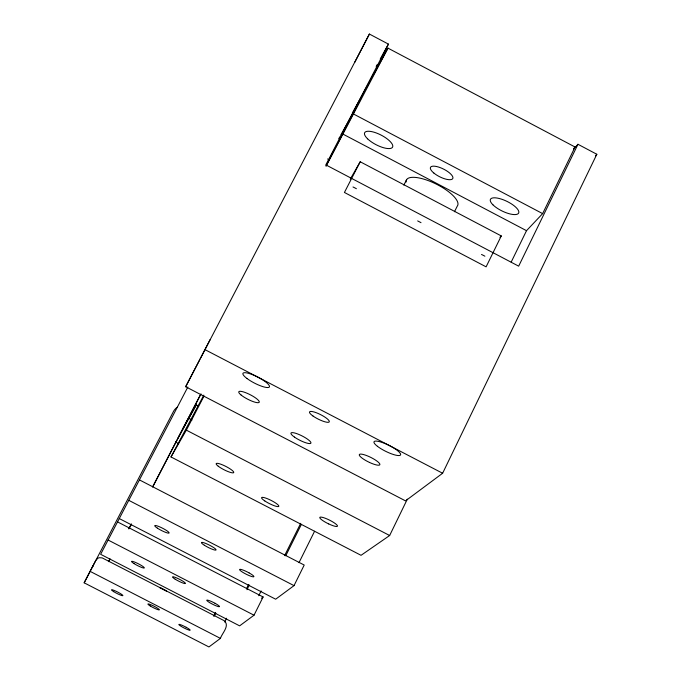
<?xml version="1.0" encoding="UTF-8"?>
<svg xmlns="http://www.w3.org/2000/svg" width="681" height="681" viewBox="0 0 681 681"><rect width="100%" height="100%" fill="white"/><g stroke="black" fill="none" stroke-linecap="round" stroke-linejoin="round"><path stroke-width="1.02" d="M577.965 144.287L518.667 266.16L325.841 164.87L388.434 44.112L369.4 34.05L185.658 386.723L405.518 500.875L442.624 473.252L596.837 154.264L577.965 144.287L573.725 148.994M511.176 262.117L526.515 230.68L542.638 213.621L575.053 147.011L387.966 48.138L352.332 113.131M203.806 395.15L170.999 456.951L361.049 555.313L389.651 535.513L407.323 499.173M501.276 235.932L486.106 266.841L344.424 192.468L360.206 161.763L501.276 235.932L499.965 237.371M298.993 562.668L314.579 531.248M119.286 518.564L275.66 599.212L294.022 585.634L304.211 565.051L139.435 479.901M258.746 595.713L261.112 590.972M454.465 211.748L457.266 206.139A28.619 9.619 26.6 0 0 434.504 183.249A28.619 9.619 26.6 0 0 406.123 182.048M187.854 386.995L100.643 554.308L239.627 625.856L254.022 615.207L263.113 596.965L117.541 521.901M284.598 555.636L300.696 523.331M285.731 555.807L301.368 524.413M220.423 638.386C221.98 633.236 230.374 625.567 223.989 620.587L102.184 557.892L99.196 557.713L97.809 558.275L95.723 560.506L84.163 582.817L208.939 646.95L220.423 638.386L90.071 571.342M246.709 588.282L248.582 584.536M246.948 589.695L249.306 584.996M213.587 616.177L215.485 612.406M214.43 615.999L215.86 613.155M224.687 622.008L226.586 618.22M403.842 185.138L406.676 179.537M200.137 358.964L210.165 339.538M326.131 166.104L387.966 48.138M354.733 62.346L369.4 34.05M108.849 561.084L109.828 559.203M108.602 561.672L110.05 558.897M128.913 528.72L131.331 524.064M128.93 528.848L131.365 524.166M152.833 486.489L176.175 441.518M178.124 437.772L200.495 394.674M152.629 487.094L201.014 393.89M178.643 443.637L175.834 442.182L196.239 404.906L198.111 405.876M170.999 456.951L186.347 430.145L203.977 396.155M326.02 165.909L360.675 99.043L340.823 135M185.658 386.723L199.652 359.883M84.163 582.817L173.476 411.469A11.705 11.466 26.1 0 1 177.52 407.11M376.176 66.457L377.197 64.593M380.262 59.009L388.434 44.112M338.789 138.686L339.802 136.847M182.542 429.26L196.239 404.906M360.206 161.763L350.272 179.137M573.717 148.501L575.053 147.011M595.381 155.804L596.837 154.264M261.487 598.233L263.113 596.965M128.786 500.339L294.022 585.634M108.092 540.024L254.022 615.207M189.148 418.551L191.974 420.015M186.347 430.145L389.651 535.513M204.836 349.566L442.624 473.252M327.587 158.971L329.476 159.958M353.771 114.144L542.638 213.621M342.764 134.004L526.515 230.68M92.352 567.052A5.984 5.95 -11.5 0 1 93.246 565.775M417.666 220.925A28.755 9.168 26.6 0 1 421.011 222.678M481.51 254.473A14.463 4.622 26 0 1 484.889 256.201M353.005 186.986A14.488 4.648 27.2 0 1 356.393 188.722M166.479 591.006L159.763 587.541L166.479 591.006M369.46 462.425L366.804 461.088A11.458 2.554 26.3 0 1 361.773 454.176A11.458 2.554 26.3 0 1 379.019 462.884A11.458 2.554 26.3 0 1 369.46 462.425M328.685 523.91L326.395 522.761A9.84 1.881 26.5 0 1 321.815 517.211A9.84 1.881 26.5 0 1 336.635 524.702A9.84 1.881 26.5 0 1 328.685 523.91M186.168 627.286L184.696 626.52A6.367 0.792 26.9 0 0 179.273 625.056A6.367 0.792 26.9 0 0 188.748 630.01A6.367 0.792 26.9 0 0 186.168 627.286M215.043 603.289L213.4 602.43A7.116 0.987 26.8 0 0 207.22 600.906A7.116 0.987 26.8 0 0 217.792 606.448A7.116 0.987 26.8 0 0 215.043 603.289M249.042 572.874L247.194 571.895A8.036 1.26 26.7 0 0 240.044 570.32A8.036 1.26 26.7 0 0 251.961 576.594A8.036 1.26 26.7 0 0 249.042 572.874M204.351 545.251A8.181 1.302 26.9 0 0 216.013 550.001A8.181 1.302 26.9 0 0 205.875 543.498A8.181 1.302 26.9 0 0 204.351 545.251M157.388 528.158A8.053 1.26 27.1 0 0 169.033 533.078A8.053 1.26 27.1 0 0 159.397 526.736A8.053 1.26 27.1 0 0 157.388 528.158M113.71 591.653A6.384 0.792 27.1 0 0 122.852 595.671A6.384 0.792 27.1 0 0 115.089 590.819A6.384 0.792 27.1 0 0 113.71 591.653M150.263 605.979A6.461 0.817 27 0 0 159.345 609.861A6.461 0.817 27 0 0 151.199 604.873A6.461 0.817 27 0 0 150.263 605.979M133.995 563.579A7.133 0.987 27.1 0 0 144.261 568.005A7.133 0.987 27.1 0 0 135.647 562.497A7.133 0.987 27.1 0 0 133.995 563.579M175.179 579.199A7.227 1.021 27 0 0 185.411 583.472A7.227 1.021 27 0 0 176.362 577.82A7.227 1.021 27 0 0 175.179 579.199M312.988 416.006A11.049 2.537 26.7 0 0 329.178 421.973A11.049 2.537 26.7 0 0 316.035 412.635A11.049 2.537 26.7 0 0 312.988 416.006M294.473 437.1A11.185 2.443 26.8 0 0 310.825 443.254A11.185 2.443 26.8 0 0 297.486 433.899A11.185 2.443 26.8 0 0 294.473 437.1M241.151 395.065A11.475 2.562 27.1 0 0 258.686 402.616A11.475 2.562 27.1 0 0 247.22 393.32A11.475 2.562 27.1 0 0 241.151 395.065M433.899 173.085A12.471 4.307 26.6 0 0 452.652 178.728A12.471 4.307 26.6 0 0 438.351 166.99A12.471 4.307 26.6 0 0 433.899 173.085M367.604 138.839A15.697 5.422 27.3 0 0 391.856 147.905A15.697 5.422 27.3 0 0 376.457 133.025A15.697 5.422 27.3 0 0 367.604 138.839M492.916 204.794A15.672 5.388 25.9 0 0 517.551 214.072A15.672 5.388 25.9 0 0 503.157 199.737A15.672 5.388 25.9 0 0 492.916 204.794M377.41 446.293A14.82 3.414 26.3 0 0 400.045 455.342A14.82 3.414 26.3 0 0 384.467 443.314A14.82 3.414 26.3 0 0 377.41 446.293M246.905 378.432A14.846 3.431 27.1 0 0 269.08 387.234A14.846 3.431 27.1 0 0 252.566 374.703A14.846 3.431 27.1 0 0 246.905 378.432M264.764 500.918A9.645 1.813 26.8 0 0 278.759 506.426A9.645 1.813 26.8 0 0 267.139 498.603A9.645 1.813 26.8 0 0 264.764 500.918M218.26 466.221A9.857 1.898 27 0 0 233.277 472.844A9.857 1.898 27 0 0 223.3 465.208A9.857 1.898 27 0 0 218.26 466.221"/></g></svg>
